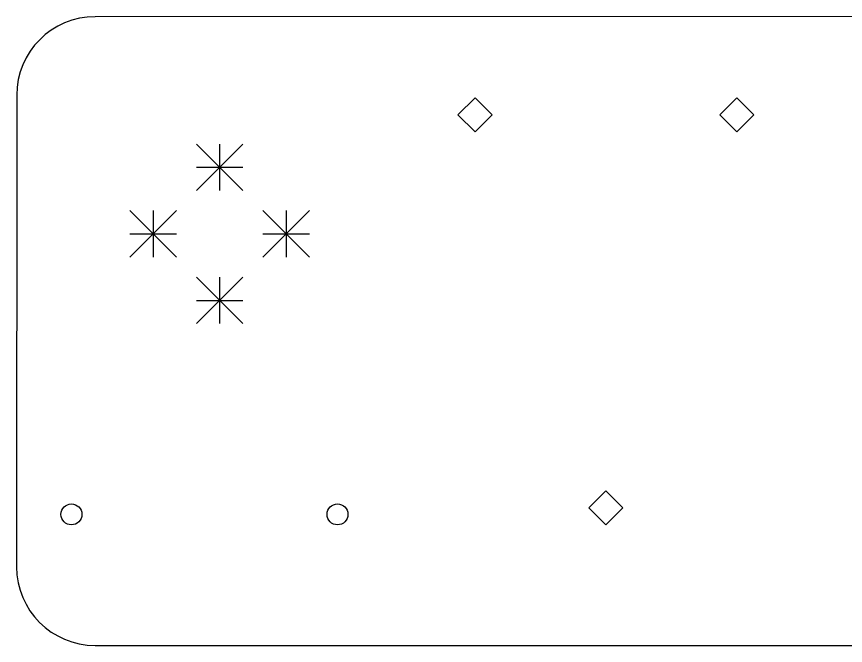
# Model space of a CAD drawing. Extents: x 10.2 to 77, y -59.9 to -12.
# Drawn here: x 12 to 43.64, y -36 to -12 of the extents above; entities that cross this region are included whole.
import ezdxf

# ---------------------------------------------------------------- set-up
doc = ezdxf.new("R2010")
doc.units = 0
doc.layers.add('BLACK', color=7, linetype='CONTINUOUS')

msp = doc.modelspace()

# ---------------------------------------------------------------- linework, layer by layer
at = {"layer": 'BLACK', "linetype": 'CONTINUOUS'}
for p, q in [((74.0037, -11.9963), (15, -12)), ((12, -15), (11.9963, -33.0037)), ((29.5, -15.1), (28.85, -15.75)), ((30.15, -15.75), (29.5, -15.1)), ((39.5, -15.1), (38.85, -15.75)), ((40.15, -15.75), (39.5, -15.1)), ((28.85, -15.75), (29.5, -16.4)), ((29.5, -16.4), (30.15, -15.75)), ((38.85, -15.75), (39.5, -16.4)), ((39.5, -16.4), (40.15, -15.75)), ((18.861, -16.861), (20.639, -18.639)), ((20.639, -16.861), (18.861, -18.639)), ((19.75, -16.861), (19.75, -18.639)), ((18.861, -17.75), (20.639, -17.75)), ((16.321, -19.401), (18.099, -21.179)), ((18.099, -19.401), (16.321, -21.179)), ((17.21, -19.401), (17.21, -21.179)), ((21.401, -19.401), (23.179, -21.179)), ((23.179, -19.401), (21.401, -21.179)), ((22.29, -19.401), (22.29, -21.179)), ((16.321, -20.29), (18.099, -20.29)), ((21.401, -20.29), (23.179, -20.29)), ((18.861, -21.941), (20.639, -23.719)), ((20.639, -21.941), (18.861, -23.719)), ((19.75, -21.941), (19.75, -23.719)), ((18.861, -22.83), (20.639, -22.83)), ((34.5, -30.1), (33.85, -30.75)), ((35.15, -30.75), (34.5, -30.1)), ((33.85, -30.75), (34.5, -31.4)), ((34.5, -31.4), (35.15, -30.75)), ((14.9963, -36.0037), (74.0037, -36.0037))]:
    msp.add_line(p, q, dxfattribs=at)
at = {"layer": 'BLACK'}
for centre in [(14.09, -31), (24.25, -31)]:
    msp.add_circle(centre, 0.4, dxfattribs=at)
for centre, start, end in [((15, -15), 90, 180), ((14.9963, -33.0037), -180, -90)]:
    msp.add_arc(centre, 3, start, end, dxfattribs=at)

doc.saveas('drawing.dxf')
